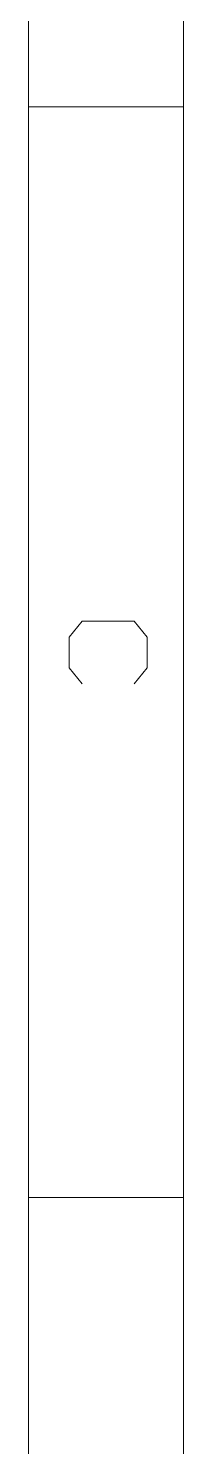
# Model space of a CAD drawing. Header units: millimetres. Extents: x 0 to 204, y 0 to 288.
# Drawn here: x 0 to 6.8, y 85 to 147.4 of the extents above; entities that cross this region are included whole.
import ezdxf

# ---------------------------------------------------------------- set-up
doc = ezdxf.new("R2010")
doc.units = ezdxf.units.MM

msp = doc.modelspace()

# ---------------------------------------------------------------- linework, layer by layer
at = {"color": 0, "lineweight": 0}
for points in [[(0, 287.930167), (0, 0)], [(6.836833, 281.093333), (6.836833, 6.836833)], [(0, 143.975667), (6.836833, 143.975667)], [(2.370667, 118.575667), (1.799167, 119.274167), (1.799167, 120.628833), (2.370667, 121.327333), (4.656667, 121.327333), (5.228167, 120.628833), (5.228167, 119.274167), (4.656667, 118.575667)], [(0, 95.969667), (6.836833, 95.969667)]]:
    msp.add_lwpolyline(points, dxfattribs=at)

doc.saveas('drawing.dxf')
